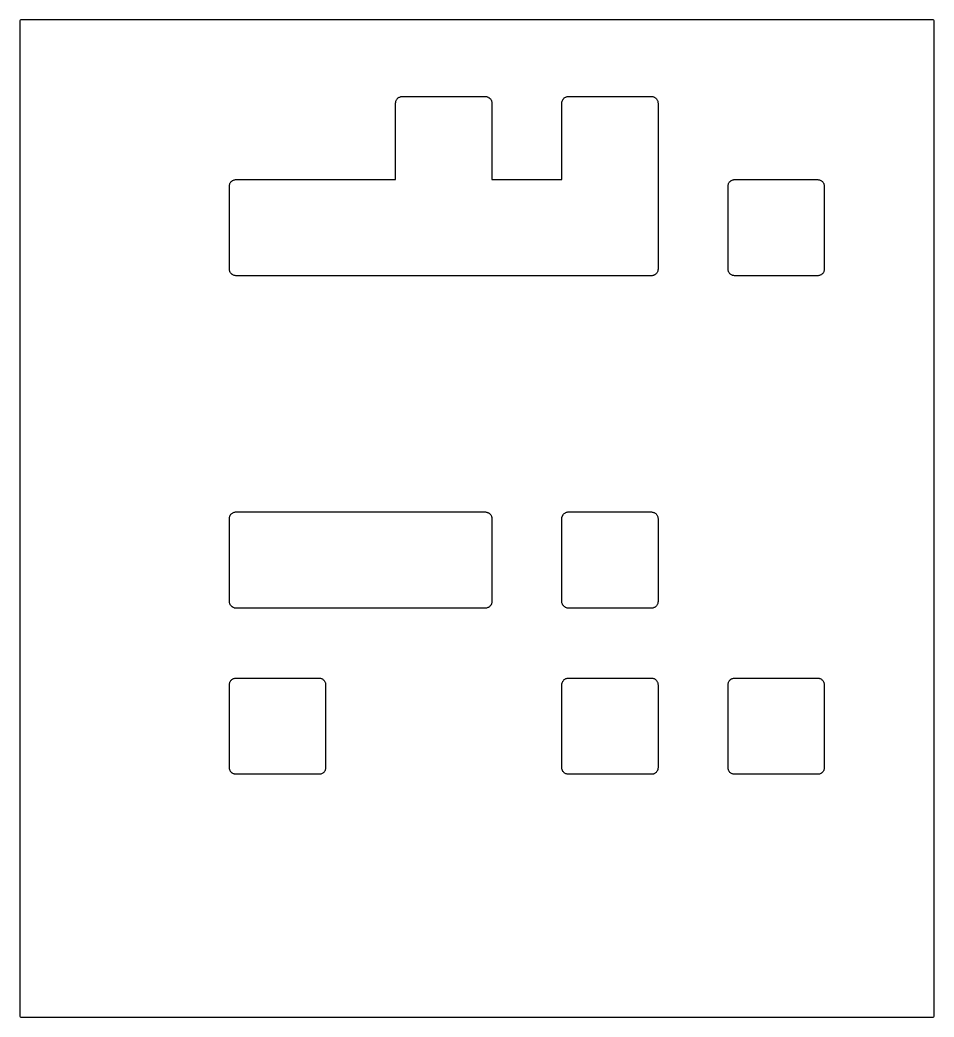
# Model space of a CAD drawing. Extents: x 49 to 143, y -158 to -38.
# Drawn here: x 92.58 to 99.57, y -135.13 to -127.51 of the extents above; entities that cross this region are included whole.
import ezdxf

# ---------------------------------------------------------------- set-up
doc = ezdxf.new("R2010")
doc.units = 0
doc.layers.add('BLACK', color=7, linetype='CONTINUOUS')

msp = doc.modelspace()

# ---------------------------------------------------------------- linework, layer by layer
at = {"layer": 'BLACK', "linetype": 'CONTINUOUS'}
for p, q in [((92.5836, -127.509), (92.583, -127.514)), ((92.583, -127.514), (92.583, -135.122)), ((92.5892, -127.508), (92.5836, -127.509)), ((99.5618, -127.508), (92.5892, -127.508)), ((99.5674, -127.509), (99.5618, -127.508)), ((99.568, -127.514), (99.5674, -127.509)), ((99.568, -135.122), (99.568, -127.514)), ((95.454, -128.142), (95.4545, -128.138)), ((95.454, -128.143), (95.454, -128.142)), ((95.454, -128.728), (95.454, -128.143)), ((95.454, -128.143), (95.454, -128.143)), ((95.454, -128.143), (95.454, -128.143)), ((95.454, -128.143), (95.454, -128.143)), ((95.4545, -128.138), (95.455, -128.133)), ((95.455, -128.133), (95.4551, -128.133)), ((95.4551, -128.133), (95.4565, -128.128)), ((95.4551, -128.133), (95.4551, -128.133)), ((95.4565, -128.128), (95.4579, -128.124)), ((95.4579, -128.124), (95.458, -128.123)), ((95.458, -128.123), (95.4603, -128.119)), ((95.458, -128.123), (95.458, -128.123)), ((95.4603, -128.119), (95.4625, -128.115)), ((95.4625, -128.115), (95.4627, -128.115)), ((95.4627, -128.115), (95.4657, -128.111)), ((95.4627, -128.115), (95.4627, -128.115)), ((95.4657, -128.111), (95.4688, -128.108)), ((95.4688, -128.108), (95.4689, -128.107)), ((95.4689, -128.107), (95.469, -128.107)), ((95.469, -128.107), (95.4726, -128.104)), ((95.4726, -128.104), (95.4763, -128.101)), ((95.4763, -128.101), (95.4765, -128.101)), ((95.4765, -128.101), (95.4766, -128.101)), ((95.4766, -128.101), (95.4807, -128.099)), ((95.4807, -128.099), (95.4849, -128.097)), ((95.4849, -128.097), (95.4851, -128.097)), ((95.4851, -128.097), (95.4853, -128.097)), ((95.4853, -128.097), (95.4897, -128.095)), ((95.4897, -128.095), (95.4943, -128.094)), ((95.4943, -128.094), (95.4945, -128.094)), ((95.4945, -128.094), (95.4946, -128.094)), ((95.4946, -128.094), (95.4993, -128.093)), ((95.4993, -128.093), (95.504, -128.093)), ((95.504, -128.093), (96.139, -128.093)), ((96.139, -128.093), (96.1393, -128.093)), ((96.1393, -128.093), (96.1393, -128.093)), ((96.1393, -128.093), (96.1394, -128.093)), ((96.1394, -128.093), (96.1397, -128.093)), ((96.1397, -128.093), (96.1443, -128.094)), ((96.1443, -128.094), (96.1491, -128.094)), ((96.1491, -128.094), (96.1492, -128.094)), ((96.1492, -128.094), (96.1494, -128.094)), ((96.1494, -128.094), (96.1539, -128.096)), ((96.1539, -128.096), (96.1584, -128.097)), ((96.1584, -128.097), (96.1585, -128.097)), ((96.1585, -128.097), (96.1587, -128.097)), ((96.1587, -128.097), (96.1628, -128.099)), ((96.1628, -128.099), (96.167, -128.102)), ((96.167, -128.102), (96.1671, -128.102)), ((96.1671, -128.102), (96.1672, -128.102)), ((96.1672, -128.102), (96.1708, -128.105)), ((96.1708, -128.105), (96.1745, -128.108)), ((96.1745, -128.108), (96.1746, -128.108)), ((96.1746, -128.108), (96.1747, -128.108)), ((96.1747, -128.108), (96.1776, -128.112)), ((96.1776, -128.112), (96.1806, -128.115)), ((96.1806, -128.115), (96.1807, -128.115)), ((96.1807, -128.115), (96.1808, -128.116)), ((96.1808, -128.116), (96.183, -128.12)), ((96.183, -128.12), (96.1852, -128.124)), ((96.1852, -128.124), (96.1853, -128.124)), ((96.1853, -128.124), (96.1854, -128.124)), ((96.1854, -128.124), (96.1867, -128.129)), ((96.1867, -128.129), (96.188, -128.133)), ((96.188, -128.133), (96.1881, -128.133)), ((96.1881, -128.133), (96.1881, -128.134)), ((96.1881, -128.134), (96.1885, -128.138)), ((96.1885, -128.138), (96.189, -128.143)), ((96.189, -128.143), (96.189, -128.728)), ((96.724, -128.142), (96.7245, -128.138)), ((96.724, -128.143), (96.724, -128.142)), ((96.724, -128.728), (96.724, -128.143)), ((96.724, -128.143), (96.724, -128.143)), ((96.724, -128.143), (96.724, -128.143)), ((96.724, -128.143), (96.724, -128.143)), ((96.7245, -128.138), (96.725, -128.133)), ((96.725, -128.133), (96.7251, -128.133)), ((96.7251, -128.133), (96.7265, -128.128)), ((96.7251, -128.133), (96.7251, -128.133)), ((96.7265, -128.128), (96.7279, -128.124)), ((96.7279, -128.124), (96.728, -128.123)), ((96.728, -128.123), (96.7303, -128.119)), ((96.728, -128.123), (96.728, -128.123)), ((96.7303, -128.119), (96.7325, -128.115)), ((96.7325, -128.115), (96.7327, -128.115)), ((96.7327, -128.115), (96.7357, -128.111)), ((96.7327, -128.115), (96.7327, -128.115)), ((96.7357, -128.111), (96.7388, -128.108)), ((96.7388, -128.108), (96.7389, -128.107)), ((96.7389, -128.107), (96.739, -128.107)), ((96.739, -128.107), (96.7426, -128.104)), ((96.7426, -128.104), (96.7463, -128.101)), ((96.7463, -128.101), (96.7465, -128.101)), ((96.7465, -128.101), (96.7466, -128.101)), ((96.7466, -128.101), (96.7507, -128.099)), ((96.7507, -128.099), (96.7549, -128.097)), ((96.7549, -128.097), (96.7551, -128.097)), ((96.7551, -128.097), (96.7553, -128.097)), ((96.7553, -128.097), (96.7597, -128.095)), ((96.7597, -128.095), (96.7643, -128.094)), ((96.7643, -128.094), (96.7645, -128.094)), ((96.7645, -128.094), (96.7646, -128.094)), ((96.7646, -128.094), (96.7693, -128.093)), ((96.7693, -128.093), (96.774, -128.093)), ((96.774, -128.093), (97.409, -128.093)), ((97.409, -128.093), (97.4093, -128.093)), ((97.4093, -128.093), (97.4093, -128.093)), ((97.4093, -128.093), (97.4094, -128.093)), ((97.4094, -128.093), (97.4097, -128.093)), ((97.4097, -128.093), (97.4143, -128.094)), ((97.4143, -128.094), (97.4191, -128.094)), ((97.4191, -128.094), (97.4192, -128.094)), ((97.4192, -128.094), (97.4194, -128.094)), ((97.4194, -128.094), (97.4239, -128.096)), ((97.4239, -128.096), (97.4284, -128.097)), ((97.4284, -128.097), (97.4285, -128.097)), ((97.4285, -128.097), (97.4287, -128.097)), ((97.4287, -128.097), (97.4328, -128.099)), ((97.4328, -128.099), (97.437, -128.102)), ((97.437, -128.102), (97.4371, -128.102)), ((97.4371, -128.102), (97.4372, -128.102)), ((97.4372, -128.102), (97.4408, -128.105)), ((97.4408, -128.105), (97.4445, -128.108)), ((97.4445, -128.108), (97.4446, -128.108)), ((97.4446, -128.108), (97.4447, -128.108)), ((97.4447, -128.108), (97.4476, -128.112)), ((97.4476, -128.112), (97.4506, -128.115)), ((97.4506, -128.115), (97.4507, -128.115)), ((97.4507, -128.115), (97.4508, -128.116)), ((97.4508, -128.116), (97.453, -128.12)), ((97.453, -128.12), (97.4552, -128.124)), ((97.4552, -128.124), (97.4553, -128.124)), ((97.4553, -128.124), (97.4554, -128.124)), ((97.4554, -128.124), (97.4567, -128.129)), ((97.4567, -128.129), (97.458, -128.133)), ((97.458, -128.133), (97.4581, -128.133)), ((97.4581, -128.133), (97.4581, -128.134)), ((97.4581, -128.134), (97.4585, -128.138)), ((97.4585, -128.138), (97.459, -128.143)), ((97.459, -128.143), (97.459, -129.413)), ((94.184, -128.777), (94.1845, -128.773)), ((94.184, -128.778), (94.184, -128.777)), ((94.1845, -128.773), (94.185, -128.768)), ((94.185, -128.768), (94.1851, -128.768)), ((94.1851, -128.768), (94.1865, -128.763)), ((94.1851, -128.768), (94.1851, -128.768)), ((94.1865, -128.763), (94.1879, -128.759)), ((94.1879, -128.759), (94.188, -128.758)), ((94.188, -128.758), (94.1903, -128.754)), ((94.188, -128.758), (94.188, -128.758)), ((94.1903, -128.754), (94.1925, -128.75)), ((94.1925, -128.75), (94.1927, -128.75)), ((94.1927, -128.75), (94.1957, -128.746)), ((94.1927, -128.75), (94.1927, -128.75)), ((94.1957, -128.746), (94.1988, -128.743)), ((94.1988, -128.743), (94.1989, -128.742)), ((94.1989, -128.742), (94.199, -128.742)), ((94.199, -128.742), (94.2026, -128.739)), ((94.2026, -128.739), (94.2063, -128.736)), ((94.2063, -128.736), (94.2065, -128.736)), ((94.2065, -128.736), (94.2066, -128.736)), ((94.2066, -128.736), (94.2107, -128.734)), ((94.2107, -128.734), (94.2149, -128.732)), ((94.2149, -128.732), (94.2151, -128.732)), ((94.2151, -128.732), (94.2153, -128.732)), ((94.2153, -128.732), (94.2197, -128.73)), ((94.2197, -128.73), (94.2243, -128.729)), ((94.2243, -128.729), (94.2245, -128.729)), ((94.2245, -128.729), (94.2246, -128.729)), ((94.2246, -128.729), (94.2293, -128.728)), ((94.2293, -128.728), (94.234, -128.728)), ((94.234, -128.728), (95.454, -128.728)), ((96.189, -128.728), (96.724, -128.728)), ((97.994, -128.777), (97.9945, -128.773)), ((97.994, -128.778), (97.994, -128.777)), ((97.9945, -128.773), (97.995, -128.768)), ((97.995, -128.768), (97.9951, -128.768)), ((97.9951, -128.768), (97.9965, -128.763)), ((97.9951, -128.768), (97.9951, -128.768)), ((97.9965, -128.763), (97.9979, -128.759)), ((97.9979, -128.759), (97.998, -128.758)), ((97.998, -128.758), (98.0003, -128.754)), ((97.998, -128.758), (97.998, -128.758)), ((98.0003, -128.754), (98.0025, -128.75)), ((98.0025, -128.75), (98.0027, -128.75)), ((98.0027, -128.75), (98.0057, -128.746)), ((98.0027, -128.75), (98.0027, -128.75)), ((98.0057, -128.746), (98.0088, -128.743)), ((98.0088, -128.743), (98.0089, -128.742)), ((98.0089, -128.742), (98.009, -128.742)), ((98.009, -128.742), (98.0126, -128.739)), ((98.0126, -128.739), (98.0163, -128.736)), ((98.0163, -128.736), (98.0165, -128.736)), ((98.0165, -128.736), (98.0166, -128.736)), ((98.0166, -128.736), (98.0207, -128.734)), ((98.0207, -128.734), (98.0249, -128.732)), ((98.0249, -128.732), (98.0251, -128.732)), ((98.0251, -128.732), (98.0253, -128.732)), ((98.0253, -128.732), (98.0297, -128.73)), ((98.0297, -128.73), (98.0343, -128.729)), ((98.0343, -128.729), (98.0345, -128.729)), ((98.0345, -128.729), (98.0346, -128.729)), ((98.0346, -128.729), (98.0393, -128.728)), ((98.0393, -128.728), (98.044, -128.728)), ((98.044, -128.728), (98.679, -128.728)), ((98.679, -128.728), (98.6793, -128.728)), ((98.6793, -128.728), (98.6793, -128.728)), ((98.6793, -128.728), (98.6794, -128.728)), ((98.6794, -128.728), (98.6797, -128.728)), ((98.6797, -128.728), (98.6843, -128.729)), ((98.6843, -128.729), (98.6891, -128.729)), ((98.6891, -128.729), (98.6892, -128.729)), ((98.6892, -128.729), (98.6894, -128.729)), ((98.6894, -128.729), (98.6939, -128.731)), ((98.6939, -128.731), (98.6984, -128.732)), ((98.6984, -128.732), (98.6985, -128.732)), ((98.6985, -128.732), (98.6987, -128.732)), ((98.6987, -128.732), (98.7028, -128.734)), ((98.7028, -128.734), (98.707, -128.737)), ((98.707, -128.737), (98.7071, -128.737)), ((98.7071, -128.737), (98.7072, -128.737)), ((98.7072, -128.737), (98.7108, -128.74)), ((98.7108, -128.74), (98.7145, -128.743)), ((98.7145, -128.743), (98.7146, -128.743)), ((98.7146, -128.743), (98.7147, -128.743)), ((98.7147, -128.743), (98.7176, -128.747)), ((98.7176, -128.747), (98.7206, -128.75)), ((98.7206, -128.75), (98.7207, -128.75)), ((98.7207, -128.75), (98.7208, -128.751)), ((98.7208, -128.751), (98.723, -128.755)), ((98.723, -128.755), (98.7252, -128.759)), ((98.7252, -128.759), (98.7253, -128.759)), ((98.7253, -128.759), (98.7254, -128.759)), ((98.7254, -128.759), (98.7267, -128.764)), ((98.7267, -128.764), (98.728, -128.768)), ((98.728, -128.768), (98.7281, -128.768)), ((98.7281, -128.768), (98.7281, -128.769)), ((98.7281, -128.769), (98.7285, -128.773)), ((98.7285, -128.773), (98.729, -128.778)), ((94.184, -129.413), (94.184, -128.778)), ((94.184, -128.778), (94.184, -128.778)), ((94.184, -128.778), (94.184, -128.778)), ((94.184, -128.778), (94.184, -128.778)), ((97.994, -129.413), (97.994, -128.778)), ((97.994, -128.778), (97.994, -128.778)), ((97.994, -128.778), (97.994, -128.778)), ((97.994, -128.778), (97.994, -128.778)), ((98.729, -128.778), (98.729, -129.413)), ((94.1845, -129.418), (94.184, -129.413)), ((94.1849, -129.422), (94.1845, -129.418)), ((94.1849, -129.423), (94.1849, -129.422)), ((94.185, -129.423), (94.1849, -129.423)), ((94.1863, -129.427), (94.185, -129.423)), ((94.1876, -129.432), (94.1863, -129.427)), ((94.1877, -129.432), (94.1876, -129.432)), ((94.1878, -129.432), (94.1877, -129.432)), ((94.19, -129.436), (94.1878, -129.432)), ((94.1922, -129.44), (94.19, -129.436)), ((94.1923, -129.441), (94.1922, -129.44)), ((94.1924, -129.441), (94.1923, -129.441)), ((94.1954, -129.444), (94.1924, -129.441)), ((94.1983, -129.448), (94.1954, -129.444)), ((94.1984, -129.448), (94.1983, -129.448)), ((94.1985, -129.448), (94.1984, -129.448)), ((94.2022, -129.451), (94.1985, -129.448)), ((94.2058, -129.454), (94.2022, -129.451)), ((94.2059, -129.454), (94.2058, -129.454)), ((94.206, -129.454), (94.2059, -129.454)), ((94.2102, -129.457), (94.206, -129.454)), ((94.2143, -129.459), (94.2102, -129.457)), ((94.2145, -129.459), (94.2143, -129.459)), ((94.2146, -129.459), (94.2145, -129.459)), ((94.2191, -129.46), (94.2146, -129.459)), ((94.2236, -129.462), (94.2191, -129.46)), ((94.2238, -129.462), (94.2236, -129.462)), ((94.2239, -129.462), (94.2238, -129.462)), ((94.2287, -129.462), (94.2239, -129.462)), ((94.2333, -129.463), (94.2287, -129.462)), ((94.2336, -129.463), (94.2333, -129.463)), ((94.2337, -129.463), (94.2336, -129.463)), ((94.234, -129.463), (94.2337, -129.463)), ((94.2337, -129.463), (94.2337, -129.463)), ((97.409, -129.463), (94.234, -129.463)), ((97.4137, -129.463), (97.409, -129.463)), ((97.4184, -129.462), (97.4137, -129.463)), ((97.4185, -129.462), (97.4184, -129.462)), ((97.4187, -129.462), (97.4185, -129.462)), ((97.4233, -129.461), (97.4187, -129.462)), ((97.4277, -129.459), (97.4233, -129.461)), ((97.4279, -129.459), (97.4277, -129.459)), ((97.4281, -129.459), (97.4279, -129.459)), ((97.4323, -129.457), (97.4281, -129.459)), ((97.4364, -129.455), (97.4323, -129.457)), ((97.4365, -129.455), (97.4364, -129.455)), ((97.4367, -129.455), (97.4365, -129.455)), ((97.4404, -129.452), (97.4367, -129.455)), ((97.444, -129.449), (97.4404, -129.452)), ((97.4441, -129.449), (97.444, -129.449)), ((97.4442, -129.448), (97.4441, -129.449)), ((97.4473, -129.445), (97.4442, -129.448)), ((97.4503, -129.441), (97.4473, -129.445)), ((97.4505, -129.441), (97.4503, -129.441)), ((97.4503, -129.441), (97.4503, -129.441)), ((97.4527, -129.437), (97.4505, -129.441)), ((97.455, -129.433), (97.4527, -129.437)), ((97.4551, -129.432), (97.455, -129.433)), ((97.455, -129.433), (97.455, -129.433)), ((97.4565, -129.428), (97.4551, -129.432)), ((97.4579, -129.423), (97.4565, -129.428)), ((97.458, -129.423), (97.4579, -129.423)), ((97.4579, -129.423), (97.4579, -129.423)), ((97.4585, -129.418), (97.458, -129.423)), ((97.459, -129.414), (97.4585, -129.418)), ((97.459, -129.413), (97.459, -129.413)), ((97.459, -129.413), (97.459, -129.413)), ((97.459, -129.413), (97.459, -129.414)), ((97.459, -129.413), (97.459, -129.413)), ((97.9945, -129.418), (97.994, -129.413)), ((97.9949, -129.422), (97.9945, -129.418)), ((97.9949, -129.423), (97.9949, -129.422)), ((97.995, -129.423), (97.9949, -129.423)), ((97.9963, -129.427), (97.995, -129.423)), ((97.9976, -129.432), (97.9963, -129.427)), ((97.9977, -129.432), (97.9976, -129.432)), ((97.9978, -129.432), (97.9977, -129.432)), ((98, -129.436), (97.9978, -129.432)), ((98.0022, -129.44), (98, -129.436)), ((98.0023, -129.441), (98.0022, -129.44)), ((98.0024, -129.441), (98.0023, -129.441)), ((98.0054, -129.444), (98.0024, -129.441)), ((98.0083, -129.448), (98.0054, -129.444)), ((98.0084, -129.448), (98.0083, -129.448)), ((98.0085, -129.448), (98.0084, -129.448)), ((98.0122, -129.451), (98.0085, -129.448)), ((98.0158, -129.454), (98.0122, -129.451)), ((98.0159, -129.454), (98.0158, -129.454)), ((98.016, -129.454), (98.0159, -129.454)), ((98.0202, -129.457), (98.016, -129.454)), ((98.0243, -129.459), (98.0202, -129.457)), ((98.0245, -129.459), (98.0243, -129.459)), ((98.0246, -129.459), (98.0245, -129.459)), ((98.0291, -129.46), (98.0246, -129.459)), ((98.0336, -129.462), (98.0291, -129.46)), ((98.0338, -129.462), (98.0336, -129.462)), ((98.0339, -129.462), (98.0338, -129.462)), ((98.0387, -129.462), (98.0339, -129.462)), ((98.0433, -129.463), (98.0387, -129.462)), ((98.0436, -129.463), (98.0433, -129.463)), ((98.0437, -129.463), (98.0436, -129.463)), ((98.044, -129.463), (98.0437, -129.463)), ((98.0437, -129.463), (98.0437, -129.463)), ((98.679, -129.463), (98.044, -129.463)), ((98.6837, -129.463), (98.679, -129.463)), ((98.6884, -129.462), (98.6837, -129.463)), ((98.6885, -129.462), (98.6884, -129.462)), ((98.6887, -129.462), (98.6885, -129.462)), ((98.6933, -129.461), (98.6887, -129.462)), ((98.6977, -129.459), (98.6933, -129.461)), ((98.6979, -129.459), (98.6977, -129.459)), ((98.6981, -129.459), (98.6979, -129.459)), ((98.7023, -129.457), (98.6981, -129.459)), ((98.7064, -129.455), (98.7023, -129.457)), ((98.7065, -129.455), (98.7064, -129.455)), ((98.7067, -129.455), (98.7065, -129.455)), ((98.7104, -129.452), (98.7067, -129.455)), ((98.714, -129.449), (98.7104, -129.452)), ((98.7141, -129.449), (98.714, -129.449)), ((98.7142, -129.448), (98.7141, -129.449)), ((98.7173, -129.445), (98.7142, -129.448)), ((98.7203, -129.441), (98.7173, -129.445)), ((98.7205, -129.441), (98.7203, -129.441)), ((98.7203, -129.441), (98.7203, -129.441)), ((98.7227, -129.437), (98.7205, -129.441)), ((98.725, -129.433), (98.7227, -129.437)), ((98.7251, -129.432), (98.725, -129.433)), ((98.725, -129.433), (98.725, -129.433)), ((98.7265, -129.428), (98.7251, -129.432)), ((98.7279, -129.423), (98.7265, -129.428)), ((98.728, -129.423), (98.7279, -129.423)), ((98.7279, -129.423), (98.7279, -129.423)), ((98.7285, -129.418), (98.728, -129.423)), ((98.729, -129.414), (98.7285, -129.418)), ((98.729, -129.413), (98.729, -129.413)), ((98.729, -129.413), (98.729, -129.413)), ((98.729, -129.413), (98.729, -129.413)), ((98.729, -129.413), (98.729, -129.414)), ((94.1903, -131.294), (94.1925, -131.29)), ((94.1925, -131.29), (94.1927, -131.29)), ((94.1927, -131.29), (94.1957, -131.286)), ((94.1927, -131.29), (94.1927, -131.29)), ((94.1957, -131.286), (94.1988, -131.283)), ((94.1988, -131.283), (94.1989, -131.282)), ((94.1989, -131.282), (94.199, -131.282)), ((94.199, -131.282), (94.2026, -131.279)), ((94.2026, -131.279), (94.2063, -131.276)), ((94.2063, -131.276), (94.2065, -131.276)), ((94.2065, -131.276), (94.2066, -131.276)), ((94.2066, -131.276), (94.2107, -131.274)), ((94.2107, -131.274), (94.2149, -131.272)), ((94.2149, -131.272), (94.2151, -131.272)), ((94.2151, -131.272), (94.2153, -131.272)), ((94.2153, -131.272), (94.2197, -131.27)), ((94.2197, -131.27), (94.2243, -131.269)), ((94.2243, -131.269), (94.2245, -131.269)), ((94.2245, -131.269), (94.2246, -131.269)), ((94.2246, -131.269), (94.2293, -131.268)), ((94.2293, -131.268), (94.234, -131.268)), ((94.234, -131.268), (96.139, -131.268)), ((96.139, -131.268), (96.1393, -131.268)), ((96.1393, -131.268), (96.1393, -131.268)), ((96.1393, -131.268), (96.1394, -131.268)), ((96.1394, -131.268), (96.1397, -131.268)), ((96.1397, -131.268), (96.1443, -131.269)), ((96.1443, -131.269), (96.1491, -131.269)), ((96.1491, -131.269), (96.1492, -131.269)), ((96.1492, -131.269), (96.1494, -131.269)), ((96.1494, -131.269), (96.1539, -131.271)), ((96.1539, -131.271), (96.1584, -131.272)), ((96.1584, -131.272), (96.1585, -131.272)), ((96.1585, -131.272), (96.1587, -131.272)), ((96.1587, -131.272), (96.1628, -131.274)), ((96.1628, -131.274), (96.167, -131.277)), ((96.167, -131.277), (96.1671, -131.277)), ((96.1671, -131.277), (96.1672, -131.277)), ((96.1672, -131.277), (96.1708, -131.28)), ((96.1708, -131.28), (96.1745, -131.283)), ((96.1745, -131.283), (96.1746, -131.283)), ((96.1746, -131.283), (96.1747, -131.283)), ((96.1747, -131.283), (96.1776, -131.287)), ((96.1776, -131.287), (96.1806, -131.29)), ((96.1806, -131.29), (96.1807, -131.29)), ((96.1807, -131.29), (96.1808, -131.291)), ((96.1808, -131.291), (96.183, -131.295)), ((96.7303, -131.294), (96.7325, -131.29)), ((96.7325, -131.29), (96.7327, -131.29)), ((96.7327, -131.29), (96.7357, -131.286)), ((96.7327, -131.29), (96.7327, -131.29)), ((96.7357, -131.286), (96.7388, -131.283)), ((96.7388, -131.283), (96.7389, -131.282)), ((96.7389, -131.282), (96.739, -131.282)), ((96.739, -131.282), (96.7426, -131.279)), ((96.7426, -131.279), (96.7463, -131.276)), ((96.7463, -131.276), (96.7465, -131.276)), ((96.7465, -131.276), (96.7466, -131.276)), ((96.7466, -131.276), (96.7507, -131.274)), ((96.7507, -131.274), (96.7549, -131.272)), ((96.7549, -131.272), (96.7551, -131.272)), ((96.7551, -131.272), (96.7553, -131.272)), ((96.7553, -131.272), (96.7597, -131.27)), ((96.7597, -131.27), (96.7643, -131.269)), ((96.7643, -131.269), (96.7645, -131.269)), ((96.7645, -131.269), (96.7646, -131.269)), ((96.7646, -131.269), (96.7693, -131.268)), ((96.7693, -131.268), (96.774, -131.268)), ((96.774, -131.268), (97.409, -131.268)), ((97.409, -131.268), (97.4093, -131.268)), ((97.4093, -131.268), (97.4093, -131.268)), ((97.4093, -131.268), (97.4094, -131.268)), ((97.4094, -131.268), (97.4097, -131.268)), ((97.4097, -131.268), (97.4143, -131.269)), ((97.4143, -131.269), (97.4191, -131.269)), ((97.4191, -131.269), (97.4192, -131.269)), ((97.4192, -131.269), (97.4194, -131.269)), ((97.4194, -131.269), (97.4239, -131.271)), ((97.4239, -131.271), (97.4284, -131.272)), ((97.4284, -131.272), (97.4285, -131.272)), ((97.4285, -131.272), (97.4287, -131.272)), ((97.4287, -131.272), (97.4328, -131.274)), ((97.4328, -131.274), (97.437, -131.277)), ((97.437, -131.277), (97.4371, -131.277)), ((97.4371, -131.277), (97.4372, -131.277)), ((97.4372, -131.277), (97.4408, -131.28)), ((97.4408, -131.28), (97.4445, -131.283)), ((97.4445, -131.283), (97.4446, -131.283)), ((97.4446, -131.283), (97.4447, -131.283)), ((97.4447, -131.283), (97.4476, -131.287)), ((97.4476, -131.287), (97.4506, -131.29)), ((97.4506, -131.29), (97.4507, -131.29)), ((97.4507, -131.29), (97.4508, -131.291)), ((97.4508, -131.291), (97.453, -131.295)), ((94.184, -131.317), (94.1845, -131.313)), ((94.184, -131.318), (94.184, -131.317)), ((94.184, -131.953), (94.184, -131.318)), ((94.184, -131.318), (94.184, -131.318)), ((94.184, -131.318), (94.184, -131.318)), ((94.184, -131.318), (94.184, -131.318)), ((94.1845, -131.313), (94.185, -131.308)), ((94.185, -131.308), (94.1851, -131.308)), ((94.1851, -131.308), (94.1865, -131.303)), ((94.1851, -131.308), (94.1851, -131.308)), ((94.1865, -131.303), (94.1879, -131.299)), ((94.1879, -131.299), (94.188, -131.298)), ((94.188, -131.298), (94.1903, -131.294)), ((94.188, -131.298), (94.188, -131.298)), ((96.183, -131.295), (96.1852, -131.299)), ((96.1852, -131.299), (96.1853, -131.299)), ((96.1853, -131.299), (96.1854, -131.299)), ((96.1854, -131.299), (96.1867, -131.304)), ((96.1867, -131.304), (96.188, -131.308)), ((96.188, -131.308), (96.1881, -131.308)), ((96.1881, -131.308), (96.1881, -131.309)), ((96.1881, -131.309), (96.1885, -131.313)), ((96.1885, -131.313), (96.189, -131.318)), ((96.189, -131.318), (96.189, -131.953)), ((96.724, -131.317), (96.7245, -131.313)), ((96.724, -131.318), (96.724, -131.317)), ((96.724, -131.953), (96.724, -131.318)), ((96.724, -131.318), (96.724, -131.318)), ((96.724, -131.318), (96.724, -131.318)), ((96.724, -131.318), (96.724, -131.318)), ((96.7245, -131.313), (96.725, -131.308)), ((96.725, -131.308), (96.7251, -131.308)), ((96.7251, -131.308), (96.7265, -131.303)), ((96.7251, -131.308), (96.7251, -131.308)), ((96.7265, -131.303), (96.7279, -131.299)), ((96.7279, -131.299), (96.728, -131.298)), ((96.728, -131.298), (96.7303, -131.294)), ((96.728, -131.298), (96.728, -131.298)), ((97.453, -131.295), (97.4552, -131.299)), ((97.4552, -131.299), (97.4553, -131.299)), ((97.4553, -131.299), (97.4554, -131.299)), ((97.4554, -131.299), (97.4567, -131.304)), ((97.4567, -131.304), (97.458, -131.308)), ((97.458, -131.308), (97.4581, -131.308)), ((97.4581, -131.308), (97.4581, -131.309)), ((97.4581, -131.309), (97.4585, -131.313)), ((97.4585, -131.313), (97.459, -131.318)), ((97.459, -131.318), (97.459, -131.953)), ((94.1845, -131.958), (94.184, -131.953)), ((94.1849, -131.962), (94.1845, -131.958)), ((94.1849, -131.963), (94.1849, -131.962)), ((94.185, -131.963), (94.1849, -131.963)), ((94.1863, -131.967), (94.185, -131.963)), ((94.1876, -131.972), (94.1863, -131.967)), ((94.1877, -131.972), (94.1876, -131.972)), ((94.1878, -131.972), (94.1877, -131.972)), ((94.19, -131.976), (94.1878, -131.972)), ((94.1922, -131.98), (94.19, -131.976)), ((96.1827, -131.977), (96.1805, -131.981)), ((96.185, -131.973), (96.1827, -131.977)), ((96.1851, -131.972), (96.185, -131.973)), ((96.185, -131.973), (96.185, -131.973)), ((96.1865, -131.968), (96.1851, -131.972)), ((96.1879, -131.963), (96.1865, -131.968)), ((96.188, -131.963), (96.1879, -131.963)), ((96.1879, -131.963), (96.1879, -131.963)), ((96.1885, -131.958), (96.188, -131.963)), ((96.189, -131.954), (96.1885, -131.958)), ((96.189, -131.953), (96.189, -131.953)), ((96.189, -131.953), (96.189, -131.953)), ((96.189, -131.953), (96.189, -131.953)), ((96.189, -131.953), (96.189, -131.954)), ((96.7245, -131.958), (96.724, -131.953)), ((96.7249, -131.962), (96.7245, -131.958)), ((96.7249, -131.963), (96.7249, -131.962)), ((96.725, -131.963), (96.7249, -131.963)), ((96.7263, -131.967), (96.725, -131.963)), ((96.7276, -131.972), (96.7263, -131.967)), ((96.7277, -131.972), (96.7276, -131.972)), ((96.7278, -131.972), (96.7277, -131.972)), ((96.73, -131.976), (96.7278, -131.972)), ((96.7322, -131.98), (96.73, -131.976)), ((97.4527, -131.977), (97.4505, -131.981)), ((97.455, -131.973), (97.4527, -131.977)), ((97.4551, -131.972), (97.455, -131.973)), ((97.455, -131.973), (97.455, -131.973)), ((97.4565, -131.968), (97.4551, -131.972)), ((97.4579, -131.963), (97.4565, -131.968)), ((97.458, -131.963), (97.4579, -131.963)), ((97.4579, -131.963), (97.4579, -131.963)), ((97.4585, -131.958), (97.458, -131.963)), ((97.459, -131.954), (97.4585, -131.958)), ((97.459, -131.953), (97.459, -131.953)), ((97.459, -131.953), (97.459, -131.953)), ((97.459, -131.953), (97.459, -131.953)), ((97.459, -131.953), (97.459, -131.954)), ((94.1923, -131.981), (94.1922, -131.98)), ((94.1924, -131.981), (94.1923, -131.981)), ((94.1954, -131.984), (94.1924, -131.981)), ((94.1983, -131.988), (94.1954, -131.984)), ((94.1984, -131.988), (94.1983, -131.988)), ((94.1985, -131.988), (94.1984, -131.988)), ((94.2022, -131.991), (94.1985, -131.988)), ((94.2058, -131.994), (94.2022, -131.991)), ((94.2059, -131.994), (94.2058, -131.994)), ((94.206, -131.994), (94.2059, -131.994)), ((94.2102, -131.997), (94.206, -131.994)), ((94.2143, -131.999), (94.2102, -131.997)), ((94.2145, -131.999), (94.2143, -131.999)), ((94.2146, -131.999), (94.2145, -131.999)), ((94.2191, -132), (94.2146, -131.999)), ((94.2236, -132.002), (94.2191, -132)), ((94.2238, -132.002), (94.2236, -132.002)), ((94.2239, -132.002), (94.2238, -132.002)), ((94.2287, -132.002), (94.2239, -132.002)), ((94.2333, -132.003), (94.2287, -132.002)), ((94.2336, -132.003), (94.2333, -132.003)), ((94.2337, -132.003), (94.2336, -132.003)), ((94.2337, -132.003), (94.2337, -132.003)), ((94.234, -132.003), (94.2337, -132.003)), ((96.139, -132.003), (94.234, -132.003)), ((96.1437, -132.003), (96.139, -132.003)), ((96.1484, -132.002), (96.1437, -132.003)), ((96.1485, -132.002), (96.1484, -132.002)), ((96.1487, -132.002), (96.1485, -132.002)), ((96.1533, -132.001), (96.1487, -132.002)), ((96.1577, -131.999), (96.1533, -132.001)), ((96.1579, -131.999), (96.1577, -131.999)), ((96.1581, -131.999), (96.1579, -131.999)), ((96.1623, -131.997), (96.1581, -131.999)), ((96.1664, -131.995), (96.1623, -131.997)), ((96.1665, -131.995), (96.1664, -131.995)), ((96.1667, -131.995), (96.1665, -131.995)), ((96.1704, -131.992), (96.1667, -131.995)), ((96.174, -131.989), (96.1704, -131.992)), ((96.1741, -131.989), (96.174, -131.989)), ((96.1742, -131.988), (96.1741, -131.989)), ((96.1773, -131.985), (96.1742, -131.988)), ((96.1803, -131.981), (96.1773, -131.985)), ((96.1805, -131.981), (96.1803, -131.981)), ((96.1803, -131.981), (96.1803, -131.981)), ((96.7323, -131.981), (96.7322, -131.98)), ((96.7324, -131.981), (96.7323, -131.981)), ((96.7354, -131.984), (96.7324, -131.981)), ((96.7383, -131.988), (96.7354, -131.984)), ((96.7384, -131.988), (96.7383, -131.988)), ((96.7385, -131.988), (96.7384, -131.988)), ((96.7422, -131.991), (96.7385, -131.988)), ((96.7458, -131.994), (96.7422, -131.991)), ((96.7459, -131.994), (96.7458, -131.994)), ((96.746, -131.994), (96.7459, -131.994)), ((96.7502, -131.997), (96.746, -131.994)), ((96.7543, -131.999), (96.7502, -131.997)), ((96.7545, -131.999), (96.7543, -131.999)), ((96.7546, -131.999), (96.7545, -131.999)), ((96.7591, -132), (96.7546, -131.999)), ((96.7636, -132.002), (96.7591, -132)), ((96.7638, -132.002), (96.7636, -132.002)), ((96.7639, -132.002), (96.7638, -132.002)), ((96.7687, -132.002), (96.7639, -132.002)), ((96.7733, -132.003), (96.7687, -132.002)), ((96.7736, -132.003), (96.7733, -132.003)), ((96.7737, -132.003), (96.7736, -132.003)), ((96.774, -132.003), (96.7737, -132.003)), ((96.7737, -132.003), (96.7737, -132.003)), ((97.409, -132.003), (96.774, -132.003)), ((97.4137, -132.003), (97.409, -132.003)), ((97.4184, -132.002), (97.4137, -132.003)), ((97.4185, -132.002), (97.4184, -132.002)), ((97.4187, -132.002), (97.4185, -132.002)), ((97.4233, -132.001), (97.4187, -132.002)), ((97.4277, -131.999), (97.4233, -132.001)), ((97.4279, -131.999), (97.4277, -131.999)), ((97.4281, -131.999), (97.4279, -131.999)), ((97.4323, -131.997), (97.4281, -131.999)), ((97.4364, -131.995), (97.4323, -131.997)), ((97.4365, -131.995), (97.4364, -131.995)), ((97.4367, -131.995), (97.4365, -131.995)), ((97.4404, -131.992), (97.4367, -131.995)), ((97.444, -131.989), (97.4404, -131.992)), ((97.4441, -131.989), (97.444, -131.989)), ((97.4442, -131.988), (97.4441, -131.989)), ((97.4473, -131.985), (97.4442, -131.988)), ((97.4503, -131.981), (97.4473, -131.985)), ((97.4505, -131.981), (97.4503, -131.981)), ((97.4503, -131.981), (97.4503, -131.981)), ((94.184, -132.587), (94.1845, -132.583)), ((94.184, -132.588), (94.184, -132.587)), ((94.1845, -132.583), (94.185, -132.578)), ((94.185, -132.578), (94.1851, -132.578)), ((94.1851, -132.578), (94.1865, -132.573)), ((94.1851, -132.578), (94.1851, -132.578)), ((94.1865, -132.573), (94.1879, -132.569)), ((94.1879, -132.569), (94.188, -132.568)), ((94.188, -132.568), (94.1903, -132.564)), ((94.188, -132.568), (94.188, -132.568)), ((94.1903, -132.564), (94.1925, -132.56)), ((94.1925, -132.56), (94.1927, -132.56)), ((94.1927, -132.56), (94.1957, -132.556)), ((94.1927, -132.56), (94.1927, -132.56)), ((94.1957, -132.556), (94.1988, -132.553)), ((94.1988, -132.553), (94.1989, -132.552)), ((94.1989, -132.552), (94.199, -132.552)), ((94.199, -132.552), (94.2026, -132.549)), ((94.2026, -132.549), (94.2063, -132.546)), ((94.2063, -132.546), (94.2065, -132.546)), ((94.2065, -132.546), (94.2066, -132.546)), ((94.2066, -132.546), (94.2107, -132.544)), ((94.2107, -132.544), (94.2149, -132.542)), ((94.2149, -132.542), (94.2151, -132.542)), ((94.2151, -132.542), (94.2153, -132.542)), ((94.2153, -132.542), (94.2197, -132.54)), ((94.2197, -132.54), (94.2243, -132.539)), ((94.2243, -132.539), (94.2245, -132.539)), ((94.2245, -132.539), (94.2246, -132.539)), ((94.2246, -132.539), (94.2293, -132.538)), ((94.2293, -132.538), (94.234, -132.538)), ((94.234, -132.538), (94.869, -132.538)), ((94.869, -132.538), (94.8693, -132.538)), ((94.8693, -132.538), (94.8693, -132.538)), ((94.8693, -132.538), (94.8694, -132.538)), ((94.8694, -132.538), (94.8697, -132.538)), ((94.8697, -132.538), (94.8743, -132.539)), ((94.8743, -132.539), (94.8791, -132.539)), ((94.8791, -132.539), (94.8792, -132.539)), ((94.8792, -132.539), (94.8794, -132.539)), ((94.8794, -132.539), (94.8839, -132.541)), ((94.8839, -132.541), (94.8884, -132.542)), ((94.8884, -132.542), (94.8885, -132.542)), ((94.8885, -132.542), (94.8887, -132.542)), ((94.8887, -132.542), (94.8928, -132.544)), ((94.8928, -132.544), (94.897, -132.547)), ((94.897, -132.547), (94.8971, -132.547)), ((94.8971, -132.547), (94.8972, -132.547)), ((94.8972, -132.547), (94.9008, -132.55)), ((94.9008, -132.55), (94.9045, -132.553)), ((94.9045, -132.553), (94.9046, -132.553)), ((94.9046, -132.553), (94.9047, -132.553)), ((94.9047, -132.553), (94.9076, -132.557)), ((94.9076, -132.557), (94.9106, -132.56)), ((94.9106, -132.56), (94.9107, -132.56)), ((94.9107, -132.56), (94.9108, -132.561)), ((94.9108, -132.561), (94.913, -132.565)), ((94.913, -132.565), (94.9152, -132.569)), ((94.9152, -132.569), (94.9153, -132.569)), ((94.9153, -132.569), (94.9154, -132.569)), ((94.9154, -132.569), (94.9167, -132.574)), ((94.9167, -132.574), (94.918, -132.578)), ((94.918, -132.578), (94.9181, -132.578)), ((94.9181, -132.578), (94.9181, -132.579)), ((94.9181, -132.579), (94.9185, -132.583)), ((94.9185, -132.583), (94.919, -132.588)), ((96.724, -132.587), (96.7245, -132.583)), ((96.724, -132.588), (96.724, -132.587)), ((96.7245, -132.583), (96.725, -132.578)), ((96.725, -132.578), (96.7251, -132.578)), ((96.7251, -132.578), (96.7265, -132.573)), ((96.7251, -132.578), (96.7251, -132.578)), ((96.7265, -132.573), (96.7279, -132.569)), ((96.7279, -132.569), (96.728, -132.568)), ((96.728, -132.568), (96.7303, -132.564)), ((96.728, -132.568), (96.728, -132.568)), ((96.7303, -132.564), (96.7325, -132.56)), ((96.7325, -132.56), (96.7327, -132.56)), ((96.7327, -132.56), (96.7357, -132.556)), ((96.7327, -132.56), (96.7327, -132.56)), ((96.7357, -132.556), (96.7388, -132.553)), ((96.7388, -132.553), (96.7389, -132.552)), ((96.7389, -132.552), (96.739, -132.552)), ((96.739, -132.552), (96.7426, -132.549)), ((96.7426, -132.549), (96.7463, -132.546)), ((96.7463, -132.546), (96.7465, -132.546)), ((96.7465, -132.546), (96.7466, -132.546)), ((96.7466, -132.546), (96.7507, -132.544)), ((96.7507, -132.544), (96.7549, -132.542)), ((96.7549, -132.542), (96.7551, -132.542)), ((96.7551, -132.542), (96.7553, -132.542)), ((96.7553, -132.542), (96.7597, -132.54)), ((96.7597, -132.54), (96.7643, -132.539)), ((96.7643, -132.539), (96.7645, -132.539)), ((96.7645, -132.539), (96.7646, -132.539)), ((96.7646, -132.539), (96.7693, -132.538)), ((96.7693, -132.538), (96.774, -132.538)), ((96.774, -132.538), (97.409, -132.538)), ((97.409, -132.538), (97.4093, -132.538)), ((97.4093, -132.538), (97.4093, -132.538)), ((97.4093, -132.538), (97.4094, -132.538)), ((97.4094, -132.538), (97.4097, -132.538)), ((97.4097, -132.538), (97.4143, -132.539)), ((97.4143, -132.539), (97.4191, -132.539)), ((97.4191, -132.539), (97.4192, -132.539)), ((97.4192, -132.539), (97.4194, -132.539)), ((97.4194, -132.539), (97.4239, -132.541)), ((97.4239, -132.541), (97.4284, -132.542)), ((97.4284, -132.542), (97.4285, -132.542)), ((97.4285, -132.542), (97.4287, -132.542)), ((97.4287, -132.542), (97.4328, -132.544)), ((97.4328, -132.544), (97.437, -132.547)), ((97.437, -132.547), (97.4371, -132.547)), ((97.4371, -132.547), (97.4372, -132.547)), ((97.4372, -132.547), (97.4408, -132.55)), ((97.4408, -132.55), (97.4445, -132.553)), ((97.4445, -132.553), (97.4446, -132.553)), ((97.4446, -132.553), (97.4447, -132.553)), ((97.4447, -132.553), (97.4476, -132.557)), ((97.4476, -132.557), (97.4506, -132.56)), ((97.4506, -132.56), (97.4507, -132.56)), ((97.4507, -132.56), (97.4508, -132.561)), ((97.4508, -132.561), (97.453, -132.565)), ((97.453, -132.565), (97.4552, -132.569)), ((97.4552, -132.569), (97.4553, -132.569)), ((97.4553, -132.569), (97.4554, -132.569)), ((97.4554, -132.569), (97.4567, -132.574)), ((97.4567, -132.574), (97.458, -132.578)), ((97.458, -132.578), (97.4581, -132.578)), ((97.4581, -132.578), (97.4581, -132.579)), ((97.4581, -132.579), (97.4585, -132.583)), ((97.4585, -132.583), (97.459, -132.588)), ((97.994, -132.587), (97.9945, -132.583)), ((97.994, -132.588), (97.994, -132.587)), ((97.9945, -132.583), (97.995, -132.578)), ((97.995, -132.578), (97.9951, -132.578)), ((97.9951, -132.578), (97.9965, -132.573)), ((97.9951, -132.578), (97.9951, -132.578)), ((97.9965, -132.573), (97.9979, -132.569)), ((97.9979, -132.569), (97.998, -132.568)), ((97.998, -132.568), (98.0003, -132.564)), ((97.998, -132.568), (97.998, -132.568)), ((98.0003, -132.564), (98.0025, -132.56)), ((98.0025, -132.56), (98.0027, -132.56)), ((98.0027, -132.56), (98.0057, -132.556)), ((98.0027, -132.56), (98.0027, -132.56)), ((98.0057, -132.556), (98.0088, -132.553)), ((98.0088, -132.553), (98.0089, -132.552)), ((98.0089, -132.552), (98.009, -132.552)), ((98.009, -132.552), (98.0126, -132.549)), ((98.0126, -132.549), (98.0163, -132.546)), ((98.0163, -132.546), (98.0165, -132.546)), ((98.0165, -132.546), (98.0166, -132.546)), ((98.0166, -132.546), (98.0207, -132.544)), ((98.0207, -132.544), (98.0249, -132.542)), ((98.0249, -132.542), (98.0251, -132.542)), ((98.0251, -132.542), (98.0253, -132.542)), ((98.0253, -132.542), (98.0297, -132.54)), ((98.0297, -132.54), (98.0343, -132.539)), ((98.0343, -132.539), (98.0345, -132.539)), ((98.0345, -132.539), (98.0346, -132.539)), ((98.0346, -132.539), (98.0393, -132.538)), ((98.0393, -132.538), (98.044, -132.538)), ((98.044, -132.538), (98.679, -132.538)), ((98.679, -132.538), (98.6793, -132.538)), ((98.6793, -132.538), (98.6793, -132.538)), ((98.6793, -132.538), (98.6794, -132.538)), ((98.6794, -132.538), (98.6797, -132.538)), ((98.6797, -132.538), (98.6843, -132.539)), ((98.6843, -132.539), (98.6891, -132.539)), ((98.6891, -132.539), (98.6892, -132.539)), ((98.6892, -132.539), (98.6894, -132.539)), ((98.6894, -132.539), (98.6939, -132.541)), ((98.6939, -132.541), (98.6984, -132.542)), ((98.6984, -132.542), (98.6985, -132.542)), ((98.6985, -132.542), (98.6987, -132.542)), ((98.6987, -132.542), (98.7028, -132.544)), ((98.7028, -132.544), (98.707, -132.547)), ((98.707, -132.547), (98.7071, -132.547)), ((98.7071, -132.547), (98.7072, -132.547)), ((98.7072, -132.547), (98.7108, -132.55)), ((98.7108, -132.55), (98.7145, -132.553)), ((98.7145, -132.553), (98.7146, -132.553)), ((98.7146, -132.553), (98.7147, -132.553)), ((98.7147, -132.553), (98.7176, -132.557)), ((98.7176, -132.557), (98.7206, -132.56)), ((98.7206, -132.56), (98.7207, -132.56)), ((98.7207, -132.56), (98.7208, -132.561)), ((98.7208, -132.561), (98.723, -132.565)), ((98.723, -132.565), (98.7252, -132.569)), ((98.7252, -132.569), (98.7253, -132.569)), ((98.7253, -132.569), (98.7254, -132.569)), ((98.7254, -132.569), (98.7267, -132.574)), ((98.7267, -132.574), (98.728, -132.578)), ((98.728, -132.578), (98.7281, -132.578)), ((98.7281, -132.578), (98.7281, -132.579)), ((98.7281, -132.579), (98.7285, -132.583)), ((98.7285, -132.583), (98.729, -132.588)), ((94.184, -133.223), (94.184, -132.588)), ((94.184, -132.588), (94.184, -132.588)), ((94.184, -132.588), (94.184, -132.588)), ((94.184, -132.588), (94.184, -132.588)), ((94.919, -132.588), (94.919, -133.223)), ((96.724, -133.223), (96.724, -132.588)), ((96.724, -132.588), (96.724, -132.588)), ((96.724, -132.588), (96.724, -132.588)), ((96.724, -132.588), (96.724, -132.588)), ((97.459, -132.588), (97.459, -133.223)), ((97.994, -133.223), (97.994, -132.588)), ((97.994, -132.588), (97.994, -132.588)), ((97.994, -132.588), (97.994, -132.588)), ((97.994, -132.588), (97.994, -132.588)), ((98.729, -132.588), (98.729, -133.223)), ((94.1845, -133.228), (94.184, -133.223)), ((94.1849, -133.232), (94.1845, -133.228)), ((94.1849, -133.233), (94.1849, -133.232)), ((94.185, -133.233), (94.1849, -133.233)), ((94.1863, -133.237), (94.185, -133.233)), ((94.1876, -133.242), (94.1863, -133.237)), ((94.1877, -133.242), (94.1876, -133.242)), ((94.1878, -133.242), (94.1877, -133.242)), ((94.19, -133.246), (94.1878, -133.242)), ((94.1922, -133.25), (94.19, -133.246)), ((94.1923, -133.251), (94.1922, -133.25)), ((94.1924, -133.251), (94.1923, -133.251)), ((94.1954, -133.254), (94.1924, -133.251)), ((94.1983, -133.258), (94.1954, -133.254)), ((94.1984, -133.258), (94.1983, -133.258)), ((94.1985, -133.258), (94.1984, -133.258)), ((94.2022, -133.261), (94.1985, -133.258)), ((94.2058, -133.264), (94.2022, -133.261)), ((94.2059, -133.264), (94.2058, -133.264)), ((94.206, -133.264), (94.2059, -133.264)), ((94.2102, -133.267), (94.206, -133.264)), ((94.2143, -133.269), (94.2102, -133.267)), ((94.2145, -133.269), (94.2143, -133.269)), ((94.2146, -133.269), (94.2145, -133.269)), ((94.2191, -133.27), (94.2146, -133.269)), ((94.2236, -133.272), (94.2191, -133.27)), ((94.2238, -133.272), (94.2236, -133.272)), ((94.2239, -133.272), (94.2238, -133.272)), ((94.2287, -133.272), (94.2239, -133.272)), ((94.2333, -133.273), (94.2287, -133.272)), ((94.2336, -133.273), (94.2333, -133.273)), ((94.2337, -133.273), (94.2336, -133.273)), ((94.234, -133.273), (94.2337, -133.273)), ((94.2337, -133.273), (94.2337, -133.273)), ((94.869, -133.273), (94.234, -133.273)), ((94.8737, -133.273), (94.869, -133.273)), ((94.8784, -133.272), (94.8737, -133.273)), ((94.8785, -133.272), (94.8784, -133.272)), ((94.8787, -133.272), (94.8785, -133.272)), ((94.8833, -133.271), (94.8787, -133.272)), ((94.8877, -133.269), (94.8833, -133.271)), ((94.8879, -133.269), (94.8877, -133.269)), ((94.8881, -133.269), (94.8879, -133.269)), ((94.8923, -133.267), (94.8881, -133.269)), ((94.8964, -133.265), (94.8923, -133.267)), ((94.8965, -133.265), (94.8964, -133.265)), ((94.8967, -133.265), (94.8965, -133.265)), ((94.9004, -133.262), (94.8967, -133.265)), ((94.904, -133.259), (94.9004, -133.262)), ((94.9041, -133.259), (94.904, -133.259)), ((94.9042, -133.258), (94.9041, -133.259)), ((94.9073, -133.255), (94.9042, -133.258)), ((94.9103, -133.251), (94.9073, -133.255)), ((94.9105, -133.251), (94.9103, -133.251)), ((94.9103, -133.251), (94.9103, -133.251)), ((94.9127, -133.247), (94.9105, -133.251)), ((94.915, -133.243), (94.9127, -133.247)), ((94.9151, -133.242), (94.915, -133.243)), ((94.915, -133.243), (94.915, -133.243)), ((94.9165, -133.238), (94.9151, -133.242)), ((94.9179, -133.233), (94.9165, -133.238)), ((94.918, -133.233), (94.9179, -133.233)), ((94.9179, -133.233), (94.9179, -133.233)), ((94.9185, -133.228), (94.918, -133.233)), ((94.919, -133.224), (94.9185, -133.228)), ((94.919, -133.223), (94.919, -133.223)), ((94.919, -133.223), (94.919, -133.223)), ((94.919, -133.223), (94.919, -133.223)), ((94.919, -133.223), (94.919, -133.224)), ((96.7245, -133.228), (96.724, -133.223)), ((96.7249, -133.232), (96.7245, -133.228)), ((96.7249, -133.233), (96.7249, -133.232)), ((96.725, -133.233), (96.7249, -133.233)), ((96.7263, -133.237), (96.725, -133.233)), ((96.7276, -133.242), (96.7263, -133.237)), ((96.7277, -133.242), (96.7276, -133.242)), ((96.7278, -133.242), (96.7277, -133.242)), ((96.73, -133.246), (96.7278, -133.242)), ((96.7322, -133.25), (96.73, -133.246)), ((96.7323, -133.251), (96.7322, -133.25)), ((96.7324, -133.251), (96.7323, -133.251)), ((96.7354, -133.254), (96.7324, -133.251)), ((96.7383, -133.258), (96.7354, -133.254)), ((96.7384, -133.258), (96.7383, -133.258)), ((96.7385, -133.258), (96.7384, -133.258)), ((96.7422, -133.261), (96.7385, -133.258)), ((96.7458, -133.264), (96.7422, -133.261)), ((96.7459, -133.264), (96.7458, -133.264)), ((96.746, -133.264), (96.7459, -133.264)), ((96.7502, -133.267), (96.746, -133.264)), ((96.7543, -133.269), (96.7502, -133.267)), ((96.7545, -133.269), (96.7543, -133.269)), ((96.7546, -133.269), (96.7545, -133.269)), ((96.7591, -133.27), (96.7546, -133.269)), ((96.7636, -133.272), (96.7591, -133.27)), ((96.7638, -133.272), (96.7636, -133.272)), ((96.7639, -133.272), (96.7638, -133.272)), ((96.7687, -133.272), (96.7639, -133.272)), ((96.7733, -133.273), (96.7687, -133.272)), ((96.7736, -133.273), (96.7733, -133.273)), ((96.7737, -133.273), (96.7736, -133.273)), ((96.774, -133.273), (96.7737, -133.273)), ((96.7737, -133.273), (96.7737, -133.273)), ((97.409, -133.273), (96.774, -133.273)), ((97.4137, -133.273), (97.409, -133.273)), ((97.4184, -133.272), (97.4137, -133.273)), ((97.4185, -133.272), (97.4184, -133.272)), ((97.4187, -133.272), (97.4185, -133.272)), ((97.4233, -133.271), (97.4187, -133.272)), ((97.4277, -133.269), (97.4233, -133.271)), ((97.4279, -133.269), (97.4277, -133.269)), ((97.4281, -133.269), (97.4279, -133.269)), ((97.4323, -133.267), (97.4281, -133.269)), ((97.4364, -133.265), (97.4323, -133.267)), ((97.4365, -133.265), (97.4364, -133.265)), ((97.4367, -133.265), (97.4365, -133.265)), ((97.4404, -133.262), (97.4367, -133.265)), ((97.444, -133.259), (97.4404, -133.262)), ((97.4441, -133.259), (97.444, -133.259)), ((97.4442, -133.258), (97.4441, -133.259)), ((97.4473, -133.255), (97.4442, -133.258)), ((97.4503, -133.251), (97.4473, -133.255)), ((97.4505, -133.251), (97.4503, -133.251)), ((97.4503, -133.251), (97.4503, -133.251)), ((97.4527, -133.247), (97.4505, -133.251)), ((97.455, -133.243), (97.4527, -133.247)), ((97.4551, -133.242), (97.455, -133.243)), ((97.455, -133.243), (97.455, -133.243)), ((97.4565, -133.238), (97.4551, -133.242)), ((97.4579, -133.233), (97.4565, -133.238)), ((97.458, -133.233), (97.4579, -133.233)), ((97.4579, -133.233), (97.4579, -133.233)), ((97.4585, -133.228), (97.458, -133.233)), ((97.459, -133.224), (97.4585, -133.228)), ((97.459, -133.223), (97.459, -133.223)), ((97.459, -133.223), (97.459, -133.223)), ((97.459, -133.223), (97.459, -133.223)), ((97.459, -133.223), (97.459, -133.224)), ((97.9945, -133.228), (97.994, -133.223)), ((97.9949, -133.232), (97.9945, -133.228)), ((97.9949, -133.233), (97.9949, -133.232)), ((97.995, -133.233), (97.9949, -133.233)), ((97.9963, -133.237), (97.995, -133.233)), ((97.9976, -133.242), (97.9963, -133.237)), ((97.9977, -133.242), (97.9976, -133.242)), ((97.9978, -133.242), (97.9977, -133.242)), ((98, -133.246), (97.9978, -133.242)), ((98.0022, -133.25), (98, -133.246)), ((98.0023, -133.251), (98.0022, -133.25)), ((98.0024, -133.251), (98.0023, -133.251)), ((98.0054, -133.254), (98.0024, -133.251)), ((98.0083, -133.258), (98.0054, -133.254)), ((98.0084, -133.258), (98.0083, -133.258)), ((98.0085, -133.258), (98.0084, -133.258)), ((98.0122, -133.261), (98.0085, -133.258)), ((98.0158, -133.264), (98.0122, -133.261)), ((98.0159, -133.264), (98.0158, -133.264)), ((98.016, -133.264), (98.0159, -133.264)), ((98.0202, -133.267), (98.016, -133.264)), ((98.0243, -133.269), (98.0202, -133.267)), ((98.0245, -133.269), (98.0243, -133.269)), ((98.0246, -133.269), (98.0245, -133.269)), ((98.0291, -133.27), (98.0246, -133.269)), ((98.0336, -133.272), (98.0291, -133.27)), ((98.0338, -133.272), (98.0336, -133.272)), ((98.0339, -133.272), (98.0338, -133.272)), ((98.0387, -133.272), (98.0339, -133.272)), ((98.0433, -133.273), (98.0387, -133.272)), ((98.0436, -133.273), (98.0433, -133.273)), ((98.0437, -133.273), (98.0436, -133.273)), ((98.044, -133.273), (98.0437, -133.273)), ((98.0437, -133.273), (98.0437, -133.273)), ((98.679, -133.273), (98.044, -133.273)), ((98.6837, -133.273), (98.679, -133.273)), ((98.6884, -133.272), (98.6837, -133.273)), ((98.6885, -133.272), (98.6884, -133.272)), ((98.6887, -133.272), (98.6885, -133.272)), ((98.6933, -133.271), (98.6887, -133.272)), ((98.6977, -133.269), (98.6933, -133.271)), ((98.6979, -133.269), (98.6977, -133.269)), ((98.6981, -133.269), (98.6979, -133.269)), ((98.7023, -133.267), (98.6981, -133.269)), ((98.7064, -133.265), (98.7023, -133.267)), ((98.7065, -133.265), (98.7064, -133.265)), ((98.7067, -133.265), (98.7065, -133.265)), ((98.7104, -133.262), (98.7067, -133.265)), ((98.714, -133.259), (98.7104, -133.262)), ((98.7141, -133.259), (98.714, -133.259)), ((98.7142, -133.258), (98.7141, -133.259)), ((98.7173, -133.255), (98.7142, -133.258)), ((98.7203, -133.251), (98.7173, -133.255)), ((98.7205, -133.251), (98.7203, -133.251)), ((98.7203, -133.251), (98.7203, -133.251)), ((98.7227, -133.247), (98.7205, -133.251)), ((98.725, -133.243), (98.7227, -133.247)), ((98.7251, -133.242), (98.725, -133.243)), ((98.725, -133.243), (98.725, -133.243)), ((98.7265, -133.238), (98.7251, -133.242)), ((98.7279, -133.233), (98.7265, -133.238)), ((98.728, -133.233), (98.7279, -133.233)), ((98.7279, -133.233), (98.7279, -133.233)), ((98.7285, -133.228), (98.728, -133.233)), ((98.729, -133.224), (98.7285, -133.228)), ((98.729, -133.223), (98.729, -133.223)), ((98.729, -133.223), (98.729, -133.223)), ((98.729, -133.223), (98.729, -133.223)), ((98.729, -133.223), (98.729, -133.224)), ((92.583, -135.122), (92.5836, -135.127)), ((92.5836, -135.127), (92.5892, -135.128)), ((92.5892, -135.128), (99.5618, -135.128)), ((99.5618, -135.128), (99.5674, -135.127)), ((99.5674, -135.127), (99.568, -135.122))]:
    msp.add_line(p, q, dxfattribs=at)

doc.saveas('drawing.dxf')
